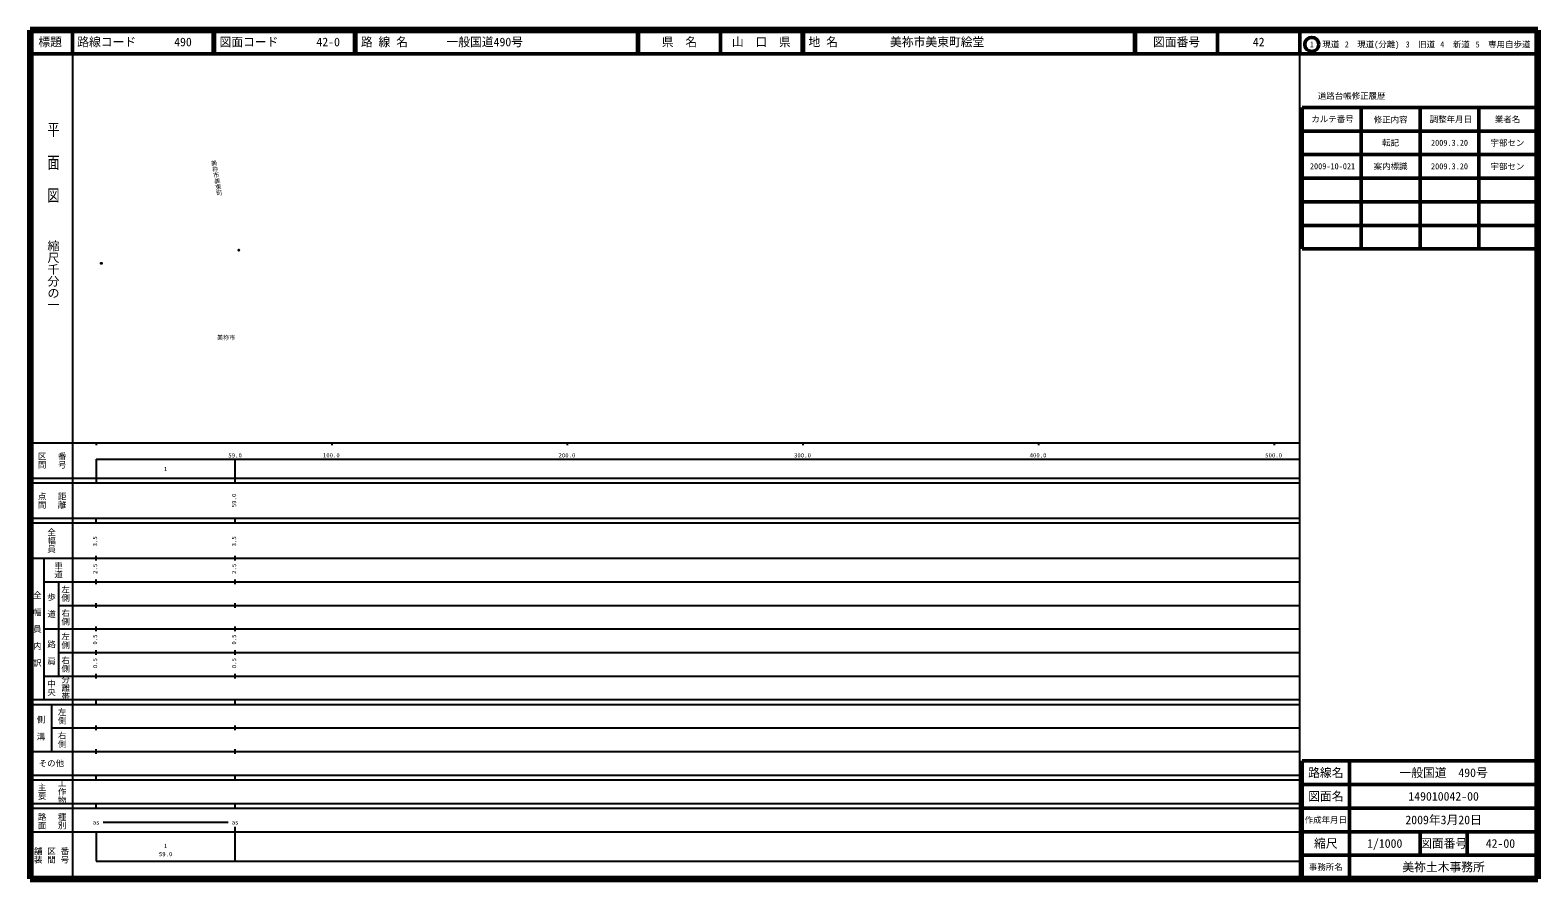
# Model space of a CAD drawing. Units: millimetres on the paper. Extents: x 40 to 680, y 20 to 380.
import ezdxf
from ezdxf.enums import TextEntityAlignment as Align

# ---------------------------------------------------------------- set-up
doc = ezdxf.new("R2010")
doc.units = ezdxf.units.MM
doc.header["$PDMODE"] = 32
doc.header["$PDSIZE"] = 0.5
for name, color, linetype in [('S-BGD', 7, 'Continuous'), ('S-OTRS', 6, 'Continuous'), ('S-STR-STRC', 7, 'Continuous'), ('S-TTL-TXT', 7, 'Continuous')]:
    doc.layers.add(name, color=color, linetype=linetype)
for name, color, linetype, lineweight in [('S-TTL', 2, 'Continuous', 140), ('S-TTL-BAND', 7, 'Continuous', 25), ('S-TTL-FRAM', 2, 'Continuous', 50), ('S-TTL-LINE', 7, 'Continuous', 50)]:
    doc.layers.add(name, color=color, linetype=linetype, lineweight=lineweight)
doc.styles.add('@ＭＳ ゴシック', font='')
doc.styles.add('ＭＳ ゴシック', font='')
doc.styles.get('@ＭＳ ゴシック').set_extended_font_data('@MS Gothic')
doc.styles.get('ＭＳ ゴシック').set_extended_font_data('MS Gothic')

msp = doc.modelspace()

# ---------------------------------------------------------------- linework, layer by layer
at = {"layer": 'S-OTRS'}
for p in [(128.582, 286.701), (70.189, 281.096)]:
    msp.add_point(p, dxfattribs=at)
at = {"layer": 'S-TTL'}
for p, q in [((40, 380), (40, 20)), ((680, 380), (40, 380)), ((40, 380), (40, 20)), ((680, 380), (40, 380)), ((680, 20), (680, 380)), ((680, 20), (680, 380)), ((40, 20), (680, 20)), ((40, 20), (680, 20))]:
    msp.add_line(p, q, dxfattribs=at)
at = {"layer": 'S-TTL-BAND'}
for p, q in [((58, 370), (58, 20)), ((58, 370), (58, 20)), ((579, 20), (579, 370)), ((579, 20), (579, 370)), ((40, 205), (579, 205)), ((40, 205), (579, 205)), ((68, 205), (68, 204)), ((68, 205), (68, 204)), ((168, 205), (168, 204)), ((168, 205), (168, 204)), ((268, 205), (268, 204)), ((268, 205), (268, 204)), ((368, 205), (368, 204)), ((368, 205), (368, 204)), ((468, 205), (468, 204)), ((468, 205), (468, 204)), ((568, 205), (568, 204)), ((568, 205), (568, 204)), ((68, 198), (579, 198)), ((68, 198), (68, 188)), ((68, 198), (579, 198)), ((68, 198), (68, 188)), ((127, 188), (127, 198)), ((40, 190), (579, 190)), ((40, 190), (579, 190)), ((40, 188), (579, 188)), ((40, 188), (579, 188)), ((40, 173), (579, 173)), ((40, 173), (579, 173)), ((68, 171), (68, 173)), ((68, 171), (68, 173)), ((127, 171), (127, 173)), ((40, 171), (579, 171)), ((40, 171), (579, 171)), ((40, 156), (579, 156)), ((40, 156), (579, 156)), ((46, 96), (46, 156)), ((46, 96), (46, 156)), ((68, 155), (68, 157)), ((68, 155), (68, 157)), ((127, 155), (127, 157)), ((46, 146), (579, 146)), ((46, 146), (579, 146)), ((52, 146), (52, 106)), ((52, 146), (52, 106)), ((68, 145), (68, 147)), ((68, 145), (68, 147)), ((127, 145), (127, 147)), ((52, 136), (579, 136)), ((52, 136), (579, 136)), ((68, 135), (68, 137)), ((68, 135), (68, 137)), ((127, 135), (127, 137)), ((46, 126), (579, 126)), ((46, 126), (579, 126)), ((68, 125), (68, 127)), ((68, 125), (68, 127)), ((127, 125), (127, 127)), ((52, 116), (579, 116)), ((52, 116), (579, 116)), ((68, 115), (68, 117)), ((68, 115), (68, 117)), ((127, 115), (127, 117)), ((46, 106), (579, 106)), ((46, 106), (579, 106)), ((68, 105), (68, 107)), ((68, 105), (68, 107)), ((127, 105), (127, 107)), ((40, 96), (579, 96)), ((40, 96), (579, 96)), ((68, 94), (68, 96)), ((68, 94), (68, 96)), ((127, 94), (127, 96)), ((40, 94), (579, 94)), ((40, 94), (579, 94)), ((49, 94), (49, 74)), ((49, 94), (49, 74)), ((49, 84), (579, 84)), ((49, 84), (579, 84)), ((68, 83), (68, 85)), ((68, 83), (68, 85)), ((127, 83), (127, 85)), ((40, 74), (579, 74)), ((40, 74), (579, 74)), ((68, 73), (68, 75)), ((68, 73), (68, 75)), ((127, 73), (127, 75)), ((40, 64), (579, 64)), ((40, 64), (579, 64)), ((68, 62), (68, 64)), ((68, 62), (68, 64)), ((127, 62), (127, 64)), ((40, 62), (579, 62)), ((40, 62), (579, 62)), ((40, 52), (579, 52)), ((40, 52), (579, 52)), ((68, 50), (68, 52)), ((68, 50), (68, 52)), ((127, 50), (127, 52)), ((40, 50), (579, 50)), ((40, 50), (579, 50)), ((40, 40), (579, 40)), ((40, 40), (579, 40)), ((68, 40), (68, 27.5)), ((68, 40), (68, 27.5)), ((71, 44), (124, 44)), ((127, 27.5), (127, 42)), ((68, 27.5), (579, 27.5)), ((68, 27.5), (579, 27.5))]:
    msp.add_line(p, q, dxfattribs=at)
at = {"layer": 'S-TTL-FRAM'}
for p, q in [((580, 347.197), (580, 287.197)), ((580, 347.197), (680, 347.197)), ((580, 347.197), (580, 287.197)), ((580, 347.197), (680, 347.197)), ((580, 287.197), (680, 287.197)), ((580, 287.197), (680, 287.197)), ((680, 70), (580, 70)), ((580, 70), (580, 20)), ((680, 70), (580, 70)), ((580, 70), (580, 20))]:
    msp.add_line(p, q, dxfattribs=at)
at = {"layer": 'S-TTL-LINE'}
for p, q in [((58, 380), (58, 370)), ((58, 380), (58, 370)), ((117.75, 380), (117.75, 370)), ((117.75, 380), (117.75, 370)), ((118.25, 380), (118.25, 370)), ((118.25, 380), (118.25, 370)), ((177.75, 380), (177.75, 370)), ((177.75, 380), (177.75, 370)), ((178.25, 380), (178.25, 370)), ((178.25, 380), (178.25, 370)), ((297.75, 380), (297.75, 370)), ((297.75, 380), (297.75, 370)), ((298.25, 380), (298.25, 370)), ((298.25, 380), (298.25, 370)), ((333, 380), (333, 370)), ((333, 380), (333, 370)), ((367.75, 380), (367.75, 370)), ((367.75, 380), (367.75, 370)), ((368.25, 380), (368.25, 370)), ((368.25, 380), (368.25, 370)), ((508.747, 380), (508.747, 370)), ((508.747, 380), (508.747, 370)), ((509.247, 380), (509.247, 370)), ((509.247, 380), (509.247, 370)), ((543.997, 380), (543.997, 370)), ((543.997, 380), (543.997, 370)), ((579, 380), (579, 370)), ((579, 380), (579, 370)), ((40, 370), (680, 370)), ((40, 370), (680, 370)), ((605, 347.197), (605, 287.197)), ((605, 347.197), (605, 287.197)), ((630, 347.197), (630, 287.197)), ((630, 347.197), (630, 287.197)), ((655, 347.197), (655, 287.197)), ((655, 347.197), (655, 287.197)), ((580, 337.197), (680, 337.197)), ((580, 337.197), (680, 337.197)), ((580, 327.197), (680, 327.197)), ((580, 327.197), (680, 327.197)), ((580, 317.197), (680, 317.197)), ((580, 317.197), (680, 317.197)), ((580, 307.197), (680, 307.197)), ((580, 307.197), (680, 307.197)), ((580, 297.197), (680, 297.197)), ((580, 297.197), (680, 297.197)), ((600, 70), (600, 20)), ((600, 70), (600, 20)), ((680, 60), (580, 60)), ((680, 60), (580, 60)), ((680, 50), (580, 50)), ((680, 50), (580, 50)), ((680, 40), (580, 40)), ((680, 40), (580, 40)), ((630, 40), (630, 30)), ((630, 40), (630, 30)), ((650, 40), (650, 30)), ((650, 40), (650, 30)), ((680, 30), (580, 30)), ((680, 30), (580, 30))]:
    msp.add_line(p, q, dxfattribs=at)
msp.add_circle((584.031, 373.958), 3, dxfattribs=at)
msp.add_circle((584.031, 373.958), 3, dxfattribs=at)

# ---------------------------------------------------------------- texts
at = {"layer": 'S-BGD', "style": '@ＭＳ ゴシック'}
msp.add_text('美祢市美東町', height=1.833, rotation=280.119, dxfattribs=at).set_placement((119.04, 309.492), align=Align.BOTTOM_RIGHT)
at = {"layer": 'S-STR-STRC', "style": 'ＭＳ ゴシック'}
msp.add_text('美祢市', height=1.833, rotation=359.577, dxfattribs=at).set_placement((127.001, 248.11), align=Align.BOTTOM_RIGHT)
at = {"layer": 'S-TTL-BAND', "style": '@ＭＳ ゴシック', "width": 1.4}
msp.add_text('平  面  図', height=3.666, rotation=270, dxfattribs=at).set_placement((49.777, 306.475), align=Align.MIDDLE_RIGHT)
msp.add_text('平  面  図', height=3.666, rotation=270, dxfattribs=at).set_placement((49.777, 306.475), align=Align.MIDDLE_RIGHT)
at = {"layer": 'S-TTL-BAND', "style": '@ＭＳ ゴシック'}
msp.add_text('縮尺千分の一', height=3.666, rotation=270, dxfattribs=at).set_placement((49.777, 261.03), align=Align.MIDDLE_RIGHT)
msp.add_text('縮尺千分の一', height=3.666, rotation=270, dxfattribs=at).set_placement((49.777, 261.03), align=Align.MIDDLE_RIGHT)
for s, p in [('区間', (45, 197.5)), ('区間', (45, 197.5)), ('番号', (53.5, 197.5)), ('番号', (53.5, 197.5)), ('点間', (45, 180.5)), ('点間', (45, 180.5)), ('距離', (53.5, 180.5)), ('距離', (53.5, 180.5)), ('全幅員', (49, 163.5)), ('全幅員', (49, 163.5)), ('車道', (52, 151)), ('車道', (52, 151)), ('全\u3000幅\u3000員\u3000内\u3000訳', (43, 126)), ('全\u3000幅\u3000員\u3000内\u3000訳', (43, 126)), ('歩\u3000道', (49, 136)), ('歩\u3000道', (49, 136)), ('左側', (55, 141)), ('左側', (55, 141)), ('右側', (55, 131)), ('右側', (55, 131)), ('左側', (55, 121)), ('左側', (55, 121)), ('路\u3000肩', (49, 116)), ('路\u3000肩', (49, 116)), ('右側', (55, 111)), ('右側', (55, 111)), ('中央', (49, 101)), ('中央', (49, 101)), ('分離帯', (55, 101)), ('分離帯', (55, 101)), ('左側', (53.5, 89)), ('左側', (53.5, 89)), ('側\u3000溝', (44.5, 84)), ('側\u3000溝', (44.5, 84)), ('右側', (53.5, 79)), ('右側', (53.5, 79)), ('主要', (45, 57)), ('主要', (45, 57)), ('工作物', (53.5, 57)), ('工作物', (53.5, 57)), ('路面', (45, 44.5)), ('路面', (45, 44.5)), ('種別', (53.5, 44.5)), ('種別', (53.5, 44.5)), ('舗装', (43.333, 30)), ('舗装', (43.333, 30)), ('区間', (49, 30)), ('区間', (49, 30)), ('番号', (54.667, 30)), ('番号', (54.667, 30))]:
    msp.add_text(s, height=2.566, rotation=270, dxfattribs=at).set_placement(p, align=Align.MIDDLE_CENTER)
at = {"layer": 'S-TTL-BAND', "style": 'ＭＳ ゴシック'}
for s, p in [('59.0', (127, 198.195)), ('100.0', (167.844, 198.195)), ('100.0', (167.844, 198.195)), ('200.0', (267.844, 198.195)), ('200.0', (267.844, 198.195)), ('300.0', (367.844, 198.195)), ('300.0', (367.844, 198.195)), ('400.0', (467.844, 198.195)), ('400.0', (467.844, 198.195)), ('500.0', (567.844, 198.195)), ('500.0', (567.844, 198.195)), ('1', (97.5, 192.405)), ('as', (68, 42.5)), ('as', (127, 42.5)), ('1', (97.5, 32.523)), ('59.0', (97.5, 29.033))]:
    msp.add_text(s, height=1.833, dxfattribs=at).set_placement(p, align=Align.BOTTOM_CENTER)
for s, p in [('59.0', (128, 180.5)), ('3.5', (69, 163.174)), ('3.5', (128, 163.174)), ('2.5', (69, 151.5)), ('2.5', (128, 151.5)), ('0.5', (69, 121.5)), ('0.5', (128, 121.5)), ('0.5', (69, 111.5)), ('0.5', (128, 111.5))]:
    msp.add_text(s, height=1.833, rotation=90, dxfattribs=at).set_placement(p, align=Align.BOTTOM_CENTER)
msp.add_text('その他', height=2.566, dxfattribs=at).set_placement((49, 69), align=Align.MIDDLE_CENTER)
msp.add_text('その他', height=2.566, dxfattribs=at).set_placement((49, 69), align=Align.MIDDLE_CENTER)
at = {"layer": 'S-TTL-TXT', "style": 'ＭＳ ゴシック'}
for s, height, p in [('標題', 3.666, (48.5, 375)), ('標題', 3.666, (48.5, 375)), ('県\u3000名', 3.666, (315.625, 375)), ('県\u3000名', 3.666, (315.625, 375)), ('山\u3000口\u3000県', 3.666, (350.375, 375)), ('山\u3000口\u3000県', 3.666, (350.375, 375)), ('図面番号', 3.666, (526.622, 375)), ('図面番号', 3.666, (526.622, 375)), ('42', 3.666, (561.497, 375)), ('1\u3000現道', 2.566, (589.448, 373.958)), ('1\u3000現道', 2.566, (589.448, 373.958)), ('2\u3000現道(分離)', 2.566, (609.619, 373.958)), ('2\u3000現道(分離)', 2.566, (609.619, 373.958)), ('3\u3000旧道', 2.566, (630.121, 373.958)), ('3\u3000旧道', 2.566, (630.121, 373.958)), ('4\u3000新道', 2.566, (644.824, 373.958)), ('4\u3000新道', 2.566, (644.824, 373.958)), ('5\u3000専用自歩道', 2.566, (665.228, 373.958)), ('5\u3000専用自歩道', 2.566, (665.228, 373.958)), ('道路台帳修正履歴', 2.566, (600.968, 352.113)), ('道路台帳修正履歴', 2.566, (600.968, 352.113)), ('カルテ番号', 2.566, (592.839, 342.277)), ('カルテ番号', 2.566, (592.839, 342.277)), ('修正内容', 2.566, (617.509, 342.023)), ('修正内容', 2.566, (617.509, 342.023)), ('調整年月日', 2.566, (643.089, 342.197)), ('調整年月日', 2.566, (643.089, 342.197)), ('業者名', 2.566, (667.134, 342.197)), ('業者名', 2.566, (667.134, 342.197)), ('転記', 2.566, (617.5, 332.245)), ('2009.3.20', 2.566, (642.5, 332.245)), ('宇部セン', 2.566, (667.077, 332.189)), ('2009-10-021', 2.566, (592.839, 322.277)), ('案内標識', 2.566, (617.5, 322.245)), ('2009.3.20', 2.566, (642.5, 322.245)), ('宇部セン', 2.566, (667.077, 322.189)), ('路線名', 3.666, (590, 65)), ('路線名', 3.666, (590, 65)), ('路線名', 3.666, (590, 65)), ('路線名', 3.666, (590, 65)), ('一般国道\u3000490号', 3.666, (640, 65)), ('一般国道\u3000490号', 3.666, (640, 65)), ('図面名', 3.666, (590, 55)), ('図面名', 3.666, (590, 55)), ('図面名', 3.666, (590, 55)), ('図面名', 3.666, (590, 55)), ('149010042-00', 3.666, (640, 55)), ('149010042-00', 3.666, (640, 55)), ('作成年月日', 2.566, (590, 45)), ('作成年月日', 2.566, (590, 45)), ('作成年月日', 2.566, (590, 45)), ('作成年月日', 2.566, (590, 45)), ('2009年3月20日', 3.666, (640, 45)), ('2009年3月20日', 3.666, (640, 45)), ('縮尺', 3.666, (590, 35)), ('縮尺', 3.666, (590, 35)), ('縮尺', 3.666, (590, 35)), ('縮尺', 3.666, (590, 35)), ('1/1000', 3.666, (615, 35)), ('1/1000', 3.666, (615, 35)), ('図面番号', 3.666, (640, 35)), ('図面番号', 3.666, (640, 35)), ('図面番号', 3.666, (640, 35)), ('図面番号', 3.666, (640, 35)), ('42-00', 3.666, (664.125, 35)), ('42-00', 3.666, (664.125, 35)), ('事務所名', 2.566, (590, 25)), ('事務所名', 2.566, (590, 25)), ('事務所名', 2.566, (590, 25)), ('事務所名', 2.566, (590, 25)), ('美祢土木事務所', 3.666, (640, 25)), ('美祢土木事務所', 3.666, (640, 25))]:
    msp.add_text(s, height=height, dxfattribs=at).set_placement(p, align=Align.MIDDLE_CENTER)
for s, p in [('路線コード', (60, 375)), ('路線コード', (60, 375)), ('490', (101.142, 375)), ('図面コード', (120.38, 375)), ('図面コード', (120.38, 375)), ('42-0', (161.521, 375)), ('路 線 名', (180.38, 375)), ('路 線 名', (180.38, 375)), ('一般国道490号', (216.734, 375)), ('地 名', (370.38, 375)), ('地 名', (370.38, 375)), ('美祢市美東町絵堂', (405.024, 375))]:
    msp.add_text(s, height=3.666, dxfattribs=at).set_placement(p, align=Align.MIDDLE_LEFT)

doc.saveas('drawing.dxf')
